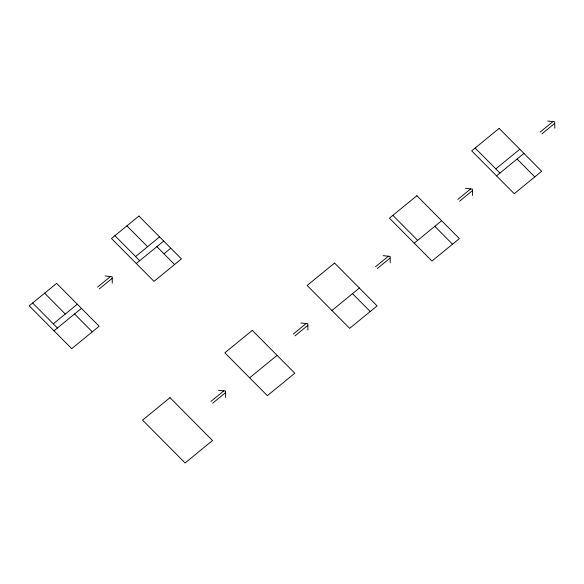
<?xml version="1.0" encoding="UTF-8"?>
<svg xmlns="http://www.w3.org/2000/svg" width="584" height="584" viewBox="0 0 584 584"><rect width="100%" height="100%" fill="white"/><g stroke="black" fill="none" stroke-linecap="round" stroke-linejoin="round"><path stroke-width="0.88" d="M97.572 287.08L110.427 276.568M53.297 323.843L77.292 304.213M135.583 256.529L159.578 236.892M99.346 288.868L112.201 278.349M53.998 330.814L81.431 308.381M136.284 263.501L163.717 241.061M163.943 253.814L170.798 248.2M210.941 401.391L223.796 390.871M293.226 334.07L306.082 323.551M375.512 266.749L388.367 256.23M457.798 199.429L470.66 188.909M540.083 132.115L552.946 121.596M495.809 168.871L519.811 149.241M212.715 403.172L225.57 392.652M295 335.851L307.856 325.339M377.286 268.538L390.141 258.018M459.571 201.217L472.427 190.698M541.857 133.897L554.712 123.377M249.653 377.804L277.086 355.364M331.938 310.484L359.372 288.043M414.231 243.163L441.657 220.723M496.517 175.85L523.943 153.41M547.712 121.019L554.683 121.786L554.8 128.159M465.426 188.34L472.398 189.107L472.514 195.479M383.141 255.653L390.112 256.42L390.229 262.8M105.2 275.991L112.172 276.758L112.289 283.13M300.855 322.974L307.826 323.74L307.943 330.121M218.569 390.294L225.541 391.061L225.658 397.441M517.088 159.016L534.798 176.879M475.142 148.037L499.94 173.039M434.803 226.337L452.512 244.192M392.857 215.357L417.655 240.36M352.51 293.657L370.227 311.513M156.855 246.667L174.572 264.53M126.918 225.869L147.584 246.711M114.917 235.688L139.715 260.69M74.57 313.988L92.287 331.851M44.632 293.19L65.299 314.031M32.631 303.008L57.429 328.011M56.626 283.371L29.2 305.812L71.715 348.677L99.141 326.237L56.626 283.371M138.912 216.058L111.486 238.491L154.001 281.357L181.427 258.916L138.912 216.058M169.995 397.675L142.569 420.115L185.084 462.981L212.51 440.54L169.995 397.675M252.288 330.361L224.855 352.802L267.37 395.66L294.796 373.227L252.288 330.361M334.574 263.041L307.14 285.481L349.655 328.347L377.081 305.906L334.574 263.041M416.859 195.72L389.426 218.161L431.941 261.026L459.367 238.586L416.859 195.72M499.145 128.4L471.711 150.84L514.227 193.706L541.66 171.265L499.145 128.4"/></g></svg>
